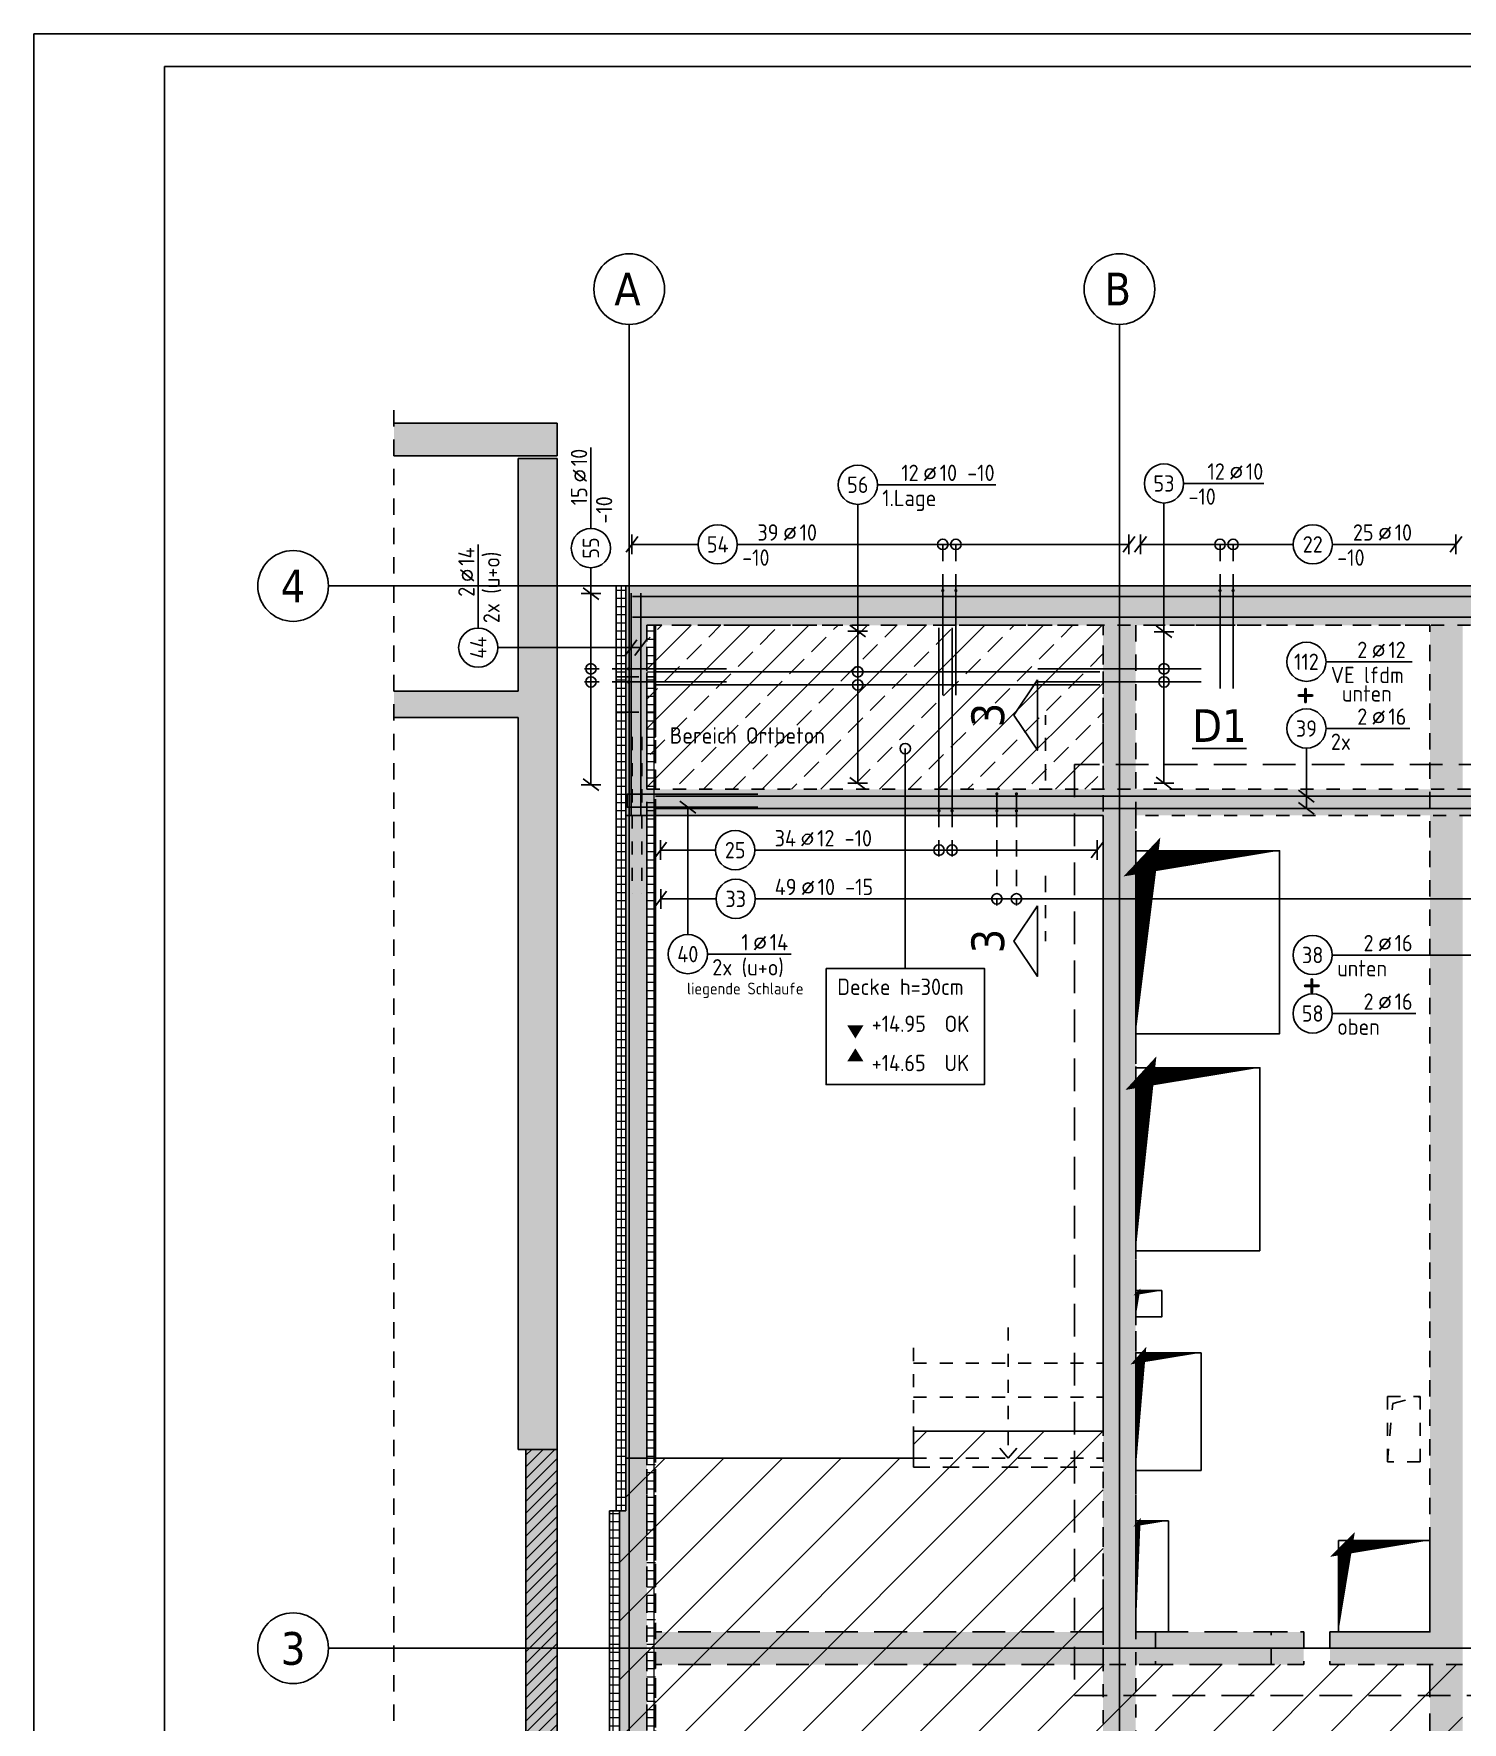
# Model space of a CAD drawing. Extents: x -177 to 93, y -12 to 49.
# Drawn here: x 0 to 10.93, y 29.14 to 42.05 of the extents above; entities that cross this region are included whole.
import ezdxf
from ezdxf.enums import TextEntityAlignment as Align

# ---------------------------------------------------------------- set-up
doc = ezdxf.new("R2010")
doc.units = 0
doc.header["$LTSCALE"] = 0.5
for name, pattern in [('AUSGEZOGEN', [1000.01, 1000, 0.01]), ('DOT', [0.175, 0.05, -0.125]), ('HIDDEN', [0.375, 0.25, -0.125]), ('HIDDEN2', [0.187, 0.125, -0.062]), ('HIDDEN4', [0.12, 0.02, -0.1]), ('PUNKT', [0.175, 0.05, -0.125]), ('STRICHLINIE', [0.75, 0.5, -0.25]), ('STRICHPUNKT2', [0.55, 0.25, -0.125, 0.05, -0.125]), ('VERDECKT', [0.375, 0.25, -0.125])]:
    doc.linetypes.add(name, pattern=pattern)
for name, color, linetype in [('ACHSEN', 7, 'Continuous'), ('AFU', 7, 'Continuous'), ('Bestand', 7, 'Continuous'), ('BETON', 7, 'Continuous'), ('Brüstung DG', 7, 'Continuous'), ('DD', 7, 'Continuous'), ('DETAIL', 7, 'Continuous'), ('DG', 7, 'Continuous'), ('DRUEBER', 7, 'Continuous'), ('grau_hell', 7, 'Continuous'), ('grau_mittel', 7, 'Continuous'), ('HILFE', 7, 'Continuous'), ('koten', 7, 'Continuous'), ('OBJEKT', 7, 'Continuous'), ('RAHMEN', 7, 'Continuous'), ('RND', 7, 'Continuous'), ('SCHATTEN', 7, 'Continuous'), ('SCHNITTE', 7, 'Continuous'), ('SCHRAFF', 7, 'Continuous'), ('SFP_Achsen', 7, 'Continuous'), ('TEXT', 7, 'Continuous'), ('VERDECKT', 7, 'Continuous'), ('VERDECKT2', 7, 'Continuous')]:
    doc.layers.add(name, color=color, linetype=linetype)
doc.layers.add('zila_01_rb_02_stb-fertig_05_schraff', color=144, linetype='Continuous', lineweight=9)
doc.styles.add('helv', font='tahoma.ttf')
doc.styles.add('txt', font='isocp.shx')
doc.linetypes.add('AFU_50K', pattern='A,0.15,["/",Standard,S=0.2,R=0,X=-0.01,Y=-0.1],0.07,["/",Standard,S=0.2,R=0,X=-0.01,Y=-0.1],0.15', length=0.37)
pattern_1 = [(0, (-74.13047, 77.732794), (0.025, 0.05), [0, -0.05])]

# ---------------------------------------------------------------- blocks, each defined once
blk = doc.blocks.new('DINA0')
at = {"layer": 'RAHMEN'}
for p, q in [((0, 84.1), (0, 0)), ((118.9, 84.1), (0, 84.1))]:
    blk.add_line(p, q, dxfattribs=at)
at = {"layer": 'RAHMEN', "color": 5}
for p, q in [((118.4, 83.6), (2, 83.6)), ((2, 83.6), (2, 0.5))]:
    blk.add_line(p, q, dxfattribs=at)
blk = doc.blocks.new('okrd_o')
at = {"layer": 'koten', "color": 7, "linetype": 'Continuous'}
blk.add_solid([(-0.125, 0.202), (0.125, 0.202), (0, 0)], dxfattribs=at)
at = {"layer": 'koten', "style": 'txt'}
blk.add_attdef('OKRD', (0.25, 0.1), '', height=0.25, dxfattribs=at)
blk = doc.blocks.new('okrd_u')
at = {"layer": 'koten', "color": 7, "linetype": 'Continuous'}
blk.add_solid([(-0.125, -0.202), (0.125, -0.202), (0, 0)], dxfattribs=at)
at = {"layer": 'koten', "style": 'txt'}
blk.add_attdef('OKRD', (0.25, -0.35), '', height=0.25, dxfattribs=at)
blk = doc.blocks.new('lei_gre')
at = {"layer": 'RND', "color": 7, "linetype": 'Continuous'}
for p, q in [((-0.09, -0.12), (0.09, 0.12)), ((0, 0.15), (0, -0.15))]:
    blk.add_line(p, q, dxfattribs=at)
blk = doc.blocks.new('RND_LEI')
at = {"layer": 'RND', "color": 7, "linetype": 'Continuous'}
blk.add_line((1.022, 0.066), (1.19, 0.27), dxfattribs=at)
for centre, radius in [((0, 0), 0.3), ((1.106, 0.168), 0.075)]:
    blk.add_circle(centre, radius, dxfattribs=at)
at = {"layer": 'RND', "color": 7, "linetype": 'Continuous', "style": 'txt'}
blk.add_attdef('ANZ', text='', height=0.25, dxfattribs=at).set_placement((0.931, 0.057), align=Align.RIGHT)
for tag, p in [('DUM', (1.253, 0.057)), ('ABSTD', (1.674, 0.057)), ('POSTXT', (0.374, -0.327))]:
    blk.add_attdef(tag, p, '', height=0.25, dxfattribs=at)
blk.add_attdef('POSL', text='', height=0.25, dxfattribs=at).set_placement((0, 0), align=Align.MIDDLE)
blk = doc.blocks.new('SCHN-1')
at = {"layer": 'SCHNITTE', "color": 5, "linetype": 'Continuous'}
blk.add_lwpolyline([(0.54, 0.125), (0, 0.485), (-0.54, 0.125)], close=True, dxfattribs=at)
at = {"layer": 'SCHNITTE', "color": 6, "linetype": 'Continuous', "style": 'helv'}
blk.add_attdef('SCHN-1', text='', height=0.5, dxfattribs=at).set_placement((0, 0.635), align=Align.CENTER)

msp = doc.modelspace()

# ---------------------------------------------------------------- hatches: boundary and pattern name
at = {"layer": 'Brüstung DG', "linetype": 'DOT'}
h = msp.add_hatch(dxfattribs=at)
h.set_pattern_fill('DOTS', color=102, scale=0.8, double=1)
h.set_pattern_definition(pattern_1)
h.paths.add_polyline_path([(43.1545, 22.3263), (43.4545, 22.3263), (43.4545, 37.8263), (4.5295, 37.8263), (4.5295, 36.8613), (4.6895, 36.8613), (4.6895, 37.5263), (43.1545, 37.5263)])
at = {"layer": 'DG', "linetype": 'AUSGEZOGEN'}
h = msp.add_hatch(dxfattribs=at)
h.set_pattern_fill('DOTS', scale=0.8, double=1)
h.set_pattern_definition([(0, (-61.920764, 77.732794), (0.025, 0.05), [0, -0.05])])
h.paths.add_polyline_path([(4.6895, 36.2713), (4.6895, 36.8613), (4.5295, 36.8613), (4.5295, 30.7513), (4.6895, 30.7513), (4.6895, 36.0713), (8.1795, 36.0713), (8.1795, 28.3263), (8.4295, 28.3263), (8.4295, 36.0713), (12.0045, 36.0713), (12.0045, 33.6513), (12.2045, 33.6513), (12.2045, 36.2713)])
h = msp.add_hatch(dxfattribs=at)
h.set_pattern_fill('DOTS', scale=0.8, double=1)
h.set_pattern_definition(pattern_1)
h.paths.add_polyline_path([(34.2295, 23.5763), (34.2295, 25.5513), (36.9295, 25.5513), (36.9295, 25.0863), (37.1795, 25.0863), (37.1795, 25.8013), (33.9795, 25.8013), (33.9795, 23.3263), (37.1795, 23.3263), (37.1795, 24.0363), (36.9295, 24.0363), (36.9295, 23.5763)], flags=17)
h.paths.add_polyline_path([(31.0795, 27.1963), (31.0795, 26.8963), (31.3795, 26.8963), (31.3795, 27.1963)], flags=17)
h.paths.add_polyline_path([(26.7795, 27.1963), (26.4795, 27.1963), (26.4795, 26.8963), (26.7795, 26.8963)], flags=17)
h.paths.add_polyline_path([(23.0295, 27.1963), (22.7295, 27.1963), (22.7295, 26.8963), (23.0295, 26.8963)], flags=17)
h.paths.add_polyline_path([(14.7895, 26.8963), (14.7895, 27.1963), (14.4895, 27.1963), (14.4895, 26.8963)], flags=17)
h.paths.add_polyline_path([(12.2045, 33.9013), (12.2045, 33.6513), (35.8545, 33.6513), (35.8545, 33.9013)])
h.paths.add_polyline_path([(39.4295, 22.3263), (39.6795, 22.3263), (39.6795, 33.9013), (39.4295, 33.9013)])
h.paths.add_polyline_path([(4.4795, 22.3263), (4.6895, 22.3263), (4.6895, 30.7513), (4.4795, 30.7513)])
at = {"layer": 'grau_hell'}
h = msp.add_hatch(color=9, dxfattribs=at)
h.paths.add_polyline_path([(3.7645, 25.7212), (4.0045, 25.7212), (4.0045, 31.2212), (3.7645, 31.2212)])
h.paths.add_polyline_path([(4.0045, 38.8012), (3.7045, 38.8012), (3.7045, 37.0212), (2.7545, 37.0212), (2.7545, 36.8212), (3.7045, 36.8212), (3.7045, 31.2212), (4.0045, 31.2212)])
h.paths.add_polyline_path([(4.0045, 38.8212), (4.0045, 39.0712), (2.7545, 39.0712), (2.7545, 38.8212)])
h.paths.add_polyline_path([(3.7045, 22.3263), (4.0045, 22.3263), (4.0045, 23.6712), (3.7045, 23.6712)])
at = {"layer": 'grau_hell', "linetype": 'AUSGEZOGEN'}
h = msp.add_hatch(dxfattribs=at)
h.set_pattern_fill('ANSI31', color=9, scale=0.1, style=0, double=1)
h.set_pattern_definition([(45, (-9e-14, 40.2461), (-0.2245064, 0.2245064), [])])
h.paths.add_polyline_path([(31.3545, 23.3263), (20.2295, 23.3263), (20.2295, 23.5763), (17.8645, 23.5763), (17.8645, 27.9513), (10.9295, 27.9513), (10.9295, 29.5763), (9.4645, 29.5763), (9.4645, 29.5763), (8.5795, 29.5763), (8.5795, 29.5763), (8.1795, 29.5763), (8.1795, 31.3613), (6.7295, 31.3613), (6.7295, 31.1563), (4.5295, 31.1563), (4.5295, 30.7513), (4.4795, 30.7513), (4.4795, 26.0213), (4.0245, 26.0213), (4.0245, 23.3713), (4.4795, 23.3713), (4.4795, 22.3263), (43.4545, 22.3263), (43.4545, 37.8263), (37.1794, 37.8263), (37.1795, 25.8013), (36.9295, 25.8012), (36.9294, 23.5763), (34.2295, 23.5763), (34.2295, 23.3263)])
at = {"layer": 'grau_mittel'}
h = msp.add_hatch(color=61, dxfattribs=at)
h.paths.add_polyline_path([(43.4545, 37.8263), (36.9295, 37.8263), (36.9295, 29.5763), (37.9945, 29.5763), (37.9945, 29.8263), (37.1795, 29.8263), (37.1795, 37.5263), (39.4295, 37.5263), (39.4295, 29.8263), (39.2795, 29.8263), (39.2795, 29.5763), (39.6795, 29.5763), (39.6795, 37.5263), (43.1545, 37.5263), (43.1545, 32.5113), (43.4545, 32.5113)])
h.paths.add_polyline_path([(43.4545, 32.5113), (43.1545, 32.5113), (43.1545, 30.6413), (43.4545, 30.6413)], flags=17)
h.paths.add_polyline_path([(43.4545, 30.6413), (43.1545, 30.6413), (43.1545, 29.5763), (43.4545, 29.5763)])
h.paths.add_polyline_path([(43.1545, 29.5763), (43.1545, 29.8263), (39.6795, 29.8263), (39.6795, 29.5763)])
h.paths.add_polyline_path([(39.2795, 29.5763), (39.2795, 29.8263), (38.3945, 29.8263), (38.3945, 29.5763)], flags=17)
h.paths.add_polyline_path([(38.3945, 29.8263), (38.1945, 29.8263), (38.1945, 29.5763), (38.3945, 29.5763)], flags=17)
h.paths.add_polyline_path([(43.4545, 29.5763), (43.1545, 29.5763), (43.1545, 23.6013), (43.4545, 23.6013)])
h.paths.add_polyline_path([(43.1545, 23.3013), (43.4545, 23.3013), (43.4545, 23.6013), (43.1545, 23.6013)])
h.paths.add_polyline_path([(4.7545, 25.7212), (4.6895, 25.7212), (4.4045, 25.7212), (4.4045, 23.6712), (4.6895, 23.6712), (4.7545, 23.6712)])
h.paths.add_polyline_path([(4.6895, 37.5263), (8.1795, 37.5263), (8.1795, 29.5763), (8.5795, 29.5763), (8.5795, 29.8263), (8.4295, 29.8263), (8.4295, 37.5263), (10.6795, 37.5263), (10.6795, 29.8263), (9.9145, 29.8263), (9.9145, 29.5763), (10.9295, 29.5763), (10.9295, 37.8263), (4.5295, 37.8263), (4.5295, 30.7513), (4.4795, 30.7513), (4.4795, 26.0212), (4.0245, 26.0212), (4.0245, 25.7212), (4.6895, 25.7212)])
h.paths.add_polyline_path([(4.7545, 29.8263), (4.7545, 29.5763), (8.1795, 29.5763), (8.1795, 29.8263)], flags=17)
h.paths.add_polyline_path([(8.5795, 29.8263), (8.5795, 29.5763), (9.4645, 29.5763), (9.4645, 29.8263)], flags=17)
h.paths.add_polyline_path([(9.4645, 29.8263), (9.4645, 29.5763), (9.7145, 29.5763), (9.7145, 29.8263)], flags=17)
h.paths.add_polyline_path([(10.9295, 29.5763), (10.6795, 29.5763), (10.6795, 27.9513), (10.9295, 27.9513)], flags=17)
h.paths.add_polyline_path([(8.1795, 27.9513), (8.1795, 23.3263), (8.5795, 23.3263), (8.5795, 23.5763), (8.4295, 23.5763), (8.4295, 27.7013), (14.5145, 27.7013), (14.5145, 27.3463), (14.7645, 27.3463), (14.7645, 27.7013), (15.8245, 27.7013), (15.8245, 27.9513)])
h.paths.add_polyline_path([(9.5895, 23.3263), (9.5895, 23.5763), (8.5795, 23.5763), (8.5795, 23.3263)], flags=17)
h.paths.add_polyline_path([(9.5895, 23.3263), (9.7895, 23.3263), (9.7895, 23.5763), (9.5895, 23.5763)])
h.paths.add_polyline_path([(9.9895, 23.5763), (9.9895, 23.3263), (12.9045, 23.3263), (12.9045, 23.5763)], flags=16)
h.paths.add_polyline_path([(13.1045, 23.5763), (13.1045, 23.3263), (13.3545, 23.3263), (13.3545, 23.5763)], flags=16)
h.paths.add_polyline_path([(13.3545, 23.5763), (13.3545, 23.3263), (14.3645, 23.3263), (14.3645, 23.5763)], flags=16)
h.paths.add_polyline_path([(14.5145, 23.5763), (14.3645, 23.5763), (14.3645, 23.3263), (14.9145, 23.3263), (14.9145, 23.5763), (14.7645, 23.5763), (14.7645, 26.2613), (16.1245, 26.2613), (16.1245, 26.5113), (14.7645, 26.5113), (14.7645, 27.1963), (14.5145, 27.1963)])
h.paths.add_polyline_path([(14.9145, 23.5763), (14.9145, 23.3263), (15.9245, 23.3263), (15.9245, 23.5763)], flags=16)
h.paths.add_polyline_path([(15.9245, 23.3263), (16.1745, 23.3263), (16.1745, 23.5763), (15.9245, 23.5763)])
h.paths.add_polyline_path([(16.5795, 27.7013), (16.5795, 27.9513), (16.2245, 27.9513), (16.2245, 27.7013)])
h.paths.add_polyline_path([(17.4645, 27.7013), (17.4645, 27.9513), (16.5795, 27.9513), (16.5795, 27.7013)])
h.paths.add_polyline_path([(18.7795, 27.7013), (18.7795, 23.5763), (16.3745, 23.5763), (16.3745, 23.3263), (20.5295, 23.3263), (20.5295, 23.5763), (19.0295, 23.5763), (19.0295, 27.7013), (19.9795, 27.7013), (19.9795, 26.9213), (21.3545, 26.9213), (21.3545, 27.1713), (20.2295, 27.1713), (20.2295, 27.9513), (17.4645, 27.9513), (17.4645, 27.7013)])
h.paths.add_polyline_path([(16.3245, 26.5113), (16.3245, 26.2613), (17.8645, 26.2613), (17.8645, 26.5113)])
h.paths.add_polyline_path([(20.7295, 23.5763), (20.7295, 23.3263), (29.9045, 23.3263), (29.9045, 23.5763)])
h.paths.add_polyline_path([(25.1045, 26.9213), (25.1045, 27.1713), (22.7545, 27.1713), (22.7545, 26.9213)])
h.paths.add_polyline_path([(28.6545, 26.9213), (28.6545, 27.1713), (26.5045, 27.1713), (26.5045, 26.9213)])
h.paths.add_polyline_path([(30.0545, 27.1713), (30.0545, 26.9213), (31.3545, 26.9213), (31.3545, 27.7013), (32.7345, 27.7013), (32.7345, 27.9513), (31.1045, 27.9513), (31.1045, 27.1713)])
h.paths.add_polyline_path([(31.3545, 25.3513), (31.1045, 25.3513), (31.1045, 23.5763), (30.1045, 23.5763), (30.1045, 23.3263), (31.5045, 23.3263), (31.5045, 23.5763), (31.3545, 23.5763)])
h.paths.add_polyline_path([(32.3895, 23.3263), (32.3895, 23.5763), (31.5045, 23.5763), (31.5045, 23.3263)])
h.paths.add_polyline_path([(32.3895, 23.5763), (32.3895, 23.3263), (33.0945, 23.3263), (33.0945, 23.5763)], flags=17)
h.paths.add_polyline_path([(33.6945, 23.5763), (33.6945, 23.3263), (37.1795, 23.3263), (37.1795, 24.0363), (36.9295, 24.0363), (36.9295, 23.5763), (34.2295, 23.5763), (34.2295, 25.5513), (36.9295, 25.5513), (36.9295, 25.0863), (37.1795, 25.0863), (37.1795, 25.3363), (37.0995, 25.3363), (37.0995, 25.4863), (37.1795, 25.4863), (37.1795, 25.951), (36.9295, 25.951), (36.9295, 25.8013), (32.3895, 25.8013), (32.3895, 25.5513), (33.9795, 25.5513), (33.9795, 23.5763)])
h.paths.add_polyline_path([(36.9295, 25.0863), (36.9295, 24.0363), (37.1795, 24.0363), (37.1795, 25.0863)], flags=17)
h.paths.add_polyline_path([(36.9295, 25.951), (37.1795, 25.951), (37.1795, 26.836), (36.9295, 26.836)])
h.paths.add_polyline_path([(37.1795, 27.1013), (36.9295, 27.1013), (36.9295, 26.836), (37.1795, 26.836)])
h.paths.add_polyline_path([(36.6295, 27.9513), (36.6295, 27.7013), (37.1795, 27.7013), (37.1795, 27.9513)])
h.paths.add_polyline_path([(36.0294, 27.7013), (36.0294, 27.9513), (33.3345, 27.9513), (33.3345, 27.7013)])
h.paths.add_polyline_path([(32.3895, 25.5513), (32.3895, 25.8013), (31.5045, 25.8013), (31.5045, 25.5513)])
h.paths.add_polyline_path([(31.5045, 25.5513), (31.5045, 25.8013), (31.3545, 25.8013), (31.3545, 26.7213), (31.1045, 26.7213), (31.1045, 25.5513)])
h.paths.add_polyline_path([(37.1795, 29.5763), (36.9295, 29.5763), (36.9295, 28.5013), (37.1795, 28.5013)])
h.paths.add_polyline_path([(34.2295, 29.6313), (34.4795, 29.6313), (34.4795, 30.3263), (34.2295, 30.3263)])
h.paths.add_polyline_path([(32.3795, 30.3263), (32.1295, 30.3263), (32.1295, 29.6313), (32.3795, 29.6313)])
h.paths.add_polyline_path([(30.4795, 30.2263), (30.4795, 29.6313), (30.7295, 29.6313), (30.7295, 30.4763), (29.7045, 30.4763), (29.7045, 32.1213), (29.4045, 32.1213), (29.4045, 30.4763), (28.3795, 30.4763), (28.3795, 29.6313), (28.6295, 29.6313), (28.6295, 30.2263)])
h.paths.add_polyline_path([(29.4045, 32.3213), (29.7045, 32.3213), (29.7045, 35.4713), (29.4045, 35.4713)])
h.paths.add_polyline_path([(29.7045, 36.3663), (29.4045, 36.3663), (29.4045, 35.6713), (29.7045, 35.6713)])
h.paths.add_polyline_path([(29.7045, 36.3663), (29.7045, 36.3763), (29.4045, 36.3763), (29.4045, 36.3663)])
h.paths.add_polyline_path([(29.7045, 37.1763), (29.7045, 37.3763), (29.4045, 37.3763), (29.4045, 37.1763)])
h.paths.add_polyline_path([(29.4045, 37.3763), (29.7045, 37.3763), (29.7045, 37.8263), (29.4045, 37.8263)])
h.paths.add_polyline_path([(29.7045, 37.8263), (29.7045, 37.5263), (36.9295, 37.5263), (36.9295, 37.8263)])
h.paths.add_polyline_path([(22.2045, 37.8263), (22.2045, 37.5263), (29.4045, 37.5263), (29.4045, 37.8263)])
h.paths.add_polyline_path([(21.9045, 37.8263), (21.9045, 37.5263), (22.2045, 37.5263), (22.2045, 37.8263)])
h.paths.add_polyline_path([(14.7045, 37.8263), (14.7045, 37.5263), (21.9045, 37.5263), (21.9045, 37.8263)])
h.paths.add_polyline_path([(14.7045, 37.8263), (14.4045, 37.8263), (14.4045, 37.5263), (14.7045, 37.5263)])
h.paths.add_polyline_path([(10.9295, 37.8263), (10.9295, 37.5263), (14.4045, 37.5263), (14.4045, 37.8263)])
h.paths.add_polyline_path([(13.6295, 30.3263), (13.3795, 30.3263), (13.3795, 29.6313), (13.6295, 29.6313)])
h.paths.add_polyline_path([(15.7295, 30.3263), (15.4795, 30.3263), (15.4795, 29.6313), (15.7295, 29.6313)])
h.paths.add_polyline_path([(17.3795, 30.3263), (17.1295, 30.3263), (17.1295, 29.6313), (17.3795, 29.6313)])
h.paths.add_polyline_path([(19.4795, 30.3263), (19.2295, 30.3263), (19.2295, 29.6313), (19.4795, 29.6313)])
h.paths.add_polyline_path([(20.8795, 29.6313), (21.1295, 29.6313), (21.1295, 30.3263), (20.8795, 30.3263)])
h.paths.add_polyline_path([(22.9795, 29.6313), (23.2295, 29.6313), (23.2295, 30.3263), (22.9795, 30.3263)])
h.paths.add_polyline_path([(24.8795, 30.3263), (24.6295, 30.3263), (24.6295, 29.6313), (24.8795, 29.6313)])
h.paths.add_polyline_path([(26.7295, 29.6313), (26.9795, 29.6313), (26.9795, 30.3263), (26.7295, 30.3263)])
h.paths.add_polyline_path([(43.1545, 22.3263), (43.4545, 22.3263), (43.4545, 23.3013), (43.1545, 23.3013)])
h.paths.add_polyline_path([(4.4795, 22.3263), (4.6895, 22.3263), (4.6895, 23.6712), (4.0245, 23.6712), (4.0245, 23.3712), (4.4795, 23.3712)])
at = {"layer": 'SCHRAFF'}
h = msp.add_hatch(dxfattribs=at)
h.set_pattern_fill('ANSI33', color=8, scale=0.5, double=1)
h.set_pattern_definition([(45, (-74.13047, 77.7328), (-0.08838835, 0.08838835), []), (45, (-74.04208, 77.7328), (-0.08838835, 0.08838835), [0.0625, -0.03125])])
h.paths.add_polyline_path([(4.0045, 38.8012), (3.7045, 38.8012), (3.7045, 37.0212), (2.7545, 37.0212), (2.7545, 36.8212), (3.7045, 36.8212), (3.7045, 31.2212), (4.0045, 31.2212)])
h.paths.add_polyline_path([(4.0045, 38.8212), (4.0045, 39.0712), (2.7545, 39.0712), (2.7545, 38.8212)])
h.paths.add_polyline_path([(3.7045, 22.3263), (4.0045, 22.3263), (4.0045, 23.6712), (3.7045, 23.6712)])
at = {"layer": 'SCHRAFF', "linetype": 'DOT', "transparency": 33554687}
h = msp.add_hatch(dxfattribs=at)
h.set_pattern_fill('ANSI33', color=21, scale=0.05, double=1)
h.set_pattern_definition([(45, (0, -8.81252), (-0.2245064, 0.2245064), []), (45, (0.2245, -8.81252), (-0.2245064, 0.2245064), [0.15875, -0.079375])])
h.paths.add_polyline_path([(8.1795, 37.5263), (4.6895, 37.5263), (4.6895, 36.2713), (8.1795, 36.2713)])
at = {"layer": 'SCHRAFF'}
h = msp.add_hatch(dxfattribs=at)
h.set_pattern_fill('ANSI31', color=8, scale=0.5, double=1)
h.set_pattern_definition([(45, (-74.13047, 77.732794), (-0.044194174, 0.044194174), [])])
h.paths.add_polyline_path([(4.0045, 31.2212), (3.7645, 31.2212), (3.7645, 25.7212), (4.0045, 25.7212)])
at = {"layer": 'zila_01_rb_02_stb-fertig_05_schraff', "linetype": 'AUSGEZOGEN'}
h = msp.add_hatch(dxfattribs=at)
h.set_pattern_fill('ANSI37', color=102, scale=0.5, angle=-45)
h.set_pattern_definition([(0, (-74.13047, 77.732794), (1e-17, 0.0625), []), (90, (-74.13047, 77.732794), (-0.0625, 2e-17), [])])
h.paths.add_polyline_path([(4.4545, 30.7513), (4.4795, 30.7513), (4.5295, 30.7513), (4.5295, 37.8263), (4.4545, 37.8263)])
h.paths.add_polyline_path([(4.7545, 37.5263), (4.6895, 37.5263), (4.6895, 25.7212), (4.7545, 25.7212)])
h.paths.add_polyline_path([(4.4045, 26.0212), (4.4795, 26.0212), (4.4795, 30.7513), (4.4545, 30.7513), (4.4045, 30.7513)])

# ---------------------------------------------------------------- linework, layer by layer
at = {"color": 0, "linetype": 'ByBlock', "lineweight": -2}
for points in [[(4.5295, 37.8263), (4.4545, 37.8263), (4.4545, 36.8613), (4.5295, 36.8613)], [(4.6895, 36.8613), (4.7545, 36.8613), (4.7545, 37.5263)]]:
    msp.add_lwpolyline(points, dxfattribs=at)
at = {"layer": 'ACHSEN', "color": 140, "linetype": 'AUSGEZOGEN'}
for p, q in [((4.5545, 39.8263), (4.5545, 22.3263)), ((8.3045, 39.8263), (8.3045, 22.3263)), ((43.4545, 37.8263), (2.2545, 37.8263)), ((43.4545, 29.7013), (2.2545, 29.7013))]:
    msp.add_line(p, q, dxfattribs=at)
at = {"layer": 'AFU', "color": 8, "linetype": 'AFU_50K'}
for p, q in [((4.6895, 36.0713), (4.5295, 36.0713)), ((4.6895, 31.1563), (4.5295, 31.1563))]:
    msp.add_line(p, q, dxfattribs=at)
at = {"layer": 'Bestand', "color": 8, "linetype": 'AUSGEZOGEN'}
for p, q in [((2.7545, 39.0712), (4.0045, 39.0712)), ((4.0045, 39.0712), (4.0045, 38.8212)), ((4.0045, 38.8212), (2.7545, 38.8212)), ((3.7045, 38.8012), (4.0045, 38.8012)), ((3.7045, 37.0212), (3.7045, 38.8012)), ((4.0045, 38.8012), (4.0045, 31.2212)), ((2.7545, 37.0212), (3.7045, 37.0212)), ((3.7045, 36.8212), (2.7545, 36.8212)), ((3.7045, 31.2212), (3.7045, 36.8212)), ((4.0045, 31.2212), (3.7045, 31.2212)), ((3.7645, 25.7212), (3.7645, 31.2212)), ((4.0045, 31.2212), (4.0045, 25.7212))]:
    msp.add_line(p, q, dxfattribs=at)
at = {"layer": 'BETON', "color": 6, "linetype": 'AUSGEZOGEN'}
for p, q in [((4.4545, 30.7513), (4.4545, 37.8263)), ((4.4545, 37.8263), (43.4545, 37.8263)), ((4.5295, 30.7513), (4.5295, 37.8263)), ((4.6895, 31.1563), (4.6895, 36.0713)), ((4.6895, 36.0713), (8.1795, 36.0713)), ((4.7545, 36.0713), (4.7545, 31.1563)), ((8.1795, 36.0713), (8.1795, 31.3613)), ((6.7295, 31.1563), (6.7295, 31.3613)), ((6.7295, 31.3613), (8.1795, 31.3613)), ((6.7295, 31.1563), (4.6895, 31.1563)), ((4.4045, 26.0212), (4.4045, 30.7513)), ((4.4045, 30.7513), (4.5295, 30.7513)), ((4.4795, 26.0212), (4.4795, 30.7513))]:
    msp.add_line(p, q, dxfattribs=at)
for points in [[(8.4295, 34.4013), (9.5295, 34.4013), (9.5295, 35.8013), (8.4295, 35.8013)], [(9.3795, 32.7413), (8.4295, 32.7413), (8.4295, 34.1413), (9.3795, 34.1413)], [(8.6295, 32.4363), (8.4295, 32.4363), (8.4295, 32.2363), (8.6295, 32.2363)], [(8.9295, 31.9613), (8.4295, 31.9613), (8.4295, 31.0613), (8.9295, 31.0613)], [(8.6795, 30.6763), (8.4295, 30.6763), (8.4295, 29.8263), (8.6795, 29.8263)], [(9.9795, 30.5263), (10.6795, 30.5263), (10.6795, 29.8263), (9.9795, 29.8263)]]:
    msp.add_lwpolyline(points, close=True, dxfattribs=at)
at = {"layer": 'Brüstung DG', "color": 102, "linetype": 'PUNKT', "lineweight": -2}
for points in [[(43.4545, 22.3263), (43.4545, 37.8263), (4.5295, 37.8263), (4.5295, 36.8613), (4.5295, 36.8613), (4.5295, 36.8613), (4.6895, 36.8613)], [(4.6895, 36.8613), (4.6895, 36.8613), (4.6895, 36.8613), (4.6895, 37.5263), (43.1545, 37.5263), (43.1545, 22.3263)]]:
    msp.add_lwpolyline(points, dxfattribs=at)
at = {"layer": 'DD', "color": 7, "linetype": 'HIDDEN2'}
for p, q in [((10.3545, 31.1263), (10.395, 31.5729)), ((10.395, 31.5729), (10.6045, 31.6263))]:
    msp.add_line(p, q, dxfattribs=at)
msp.add_lwpolyline([(10.3545, 31.6263), (10.6045, 31.6263), (10.6045, 31.1263), (10.3545, 31.1263)], close=True, dxfattribs=at)
at = {"layer": 'DETAIL', "color": 102, "linetype": 'STRICHLINIE'}
msp.add_lwpolyline([(11.1507, 36.461), (7.9607, 36.461), (7.9607, 29.3385), (11.1507, 29.3385), (11.1507, 36.461)], dxfattribs=at)
at = {"layer": 'DG', "color": 7, "linetype": 'PUNKT', "lineweight": -2}
for p, q in [((4.5295, 37.1307), (4.4545, 37.1307)), ((4.5295, 37.1307), (4.6895, 37.1307)), ((4.7545, 37.1307), (4.6895, 37.1307)), ((4.4545, 36.8613), (4.4545, 30.7513)), ((4.5295, 30.7513), (4.5295, 36.8613)), ((4.6895, 36.8613), (4.6895, 36.2713)), ((4.7545, 36.2713), (4.7545, 36.8613)), ((4.6895, 36.2713), (12.2045, 36.2713)), ((4.6895, 36.0713), (4.6895, 22.3263)), ((8.1795, 36.0713), (4.6895, 36.0713)), ((4.7545, 36.0713), (4.7545, 22.3263)), ((8.1795, 28.3263), (8.1795, 36.0713)), ((12.0045, 36.0713), (8.4295, 36.0713)), ((8.4295, 36.0713), (8.4295, 28.3263)), ((4.4045, 22.3263), (4.4045, 30.7513)), ((4.4045, 30.7513), (4.4795, 30.7513)), ((4.4545, 30.7513), (4.4795, 30.7513)), ((4.4795, 22.3263), (4.4795, 30.7513)), ((4.4795, 30.7513), (4.5295, 30.7513))]:
    msp.add_line(p, q, dxfattribs=at)
at = {"layer": 'DRUEBER', "color": 102, "linetype": 'HIDDEN2'}
for p, q in [((7.4545, 32.1542), (7.4545, 31.1563)), ((7.4545, 31.1563), (7.3447, 31.2809)), ((7.4545, 31.1563), (7.5642, 31.2809))]:
    msp.add_line(p, q, dxfattribs=at)
at = {"layer": 'DRUEBER', "color": 171, "linetype": 'HIDDEN4'}
for p, q in [((6.7295, 31.998), (6.7295, 31.3613)), ((6.7295, 31.8813), (8.1795, 31.8813)), ((6.7295, 31.6213), (8.1795, 31.6213))]:
    msp.add_line(p, q, dxfattribs=at)
at = {"layer": 'DRUEBER', "color": 7, "linetype": 'DOT'}
msp.add_line((6.7295, 31.1563), (8.1795, 31.1563), dxfattribs=at)
at = {"layer": 'HILFE', "color": 102, "linetype": 'HIDDEN'}
msp.add_line((2.7545, 39.1712), (2.7545, 22.3263), dxfattribs=at)
at = {"layer": 'HILFE', "color": 21, "linetype": 'DOT'}
msp.add_lwpolyline([(8.1795, 37.5263), (4.6895, 37.5263), (4.6895, 36.2713), (8.1795, 36.2713)], close=True, dxfattribs=at)
at = {"layer": 'OBJEKT', "color": 1, "linetype": 'AUSGEZOGEN'}
msp.add_line((6.6661, 34.9012), (6.6661, 36.5823), dxfattribs=at)
msp.add_lwpolyline([(6.0602, 34.9012), (7.2721, 34.9012), (7.2721, 34.0121), (6.0602, 34.0121)], close=True, dxfattribs=at)
msp.add_circle((6.6661, 36.5823), 0.04, dxfattribs=at)
at = {"layer": 'RND', "color": 7, "linetype": 'AUSGEZOGEN'}
for p, q in [((4.2617, 38.2661), (4.2617, 38.885)), ((6.4531, 38.6006), (7.3594, 38.6006)), ((8.7951, 38.6107), (9.4079, 38.6107)), ((6.3031, 37.4812), (6.3031, 38.4506)), ((8.6451, 37.4767), (8.6451, 38.4607)), ((3.4, 37.5047), (3.4, 38.1447)), ((4.5754, 38.1444), (5.0814, 38.1444)), ((5.3814, 38.1444), (8.3775, 38.1444)), ((8.4653, 38.1444), (9.6331, 38.1444)), ((9.9331, 38.1444), (10.8786, 38.1444)), ((4.2617, 37.7677), (4.2617, 37.9661)), ((4.2617, 36.3064), (4.2617, 37.7677)), ((6.3031, 36.3173), (6.3031, 37.4812)), ((8.6451, 36.318), (8.6451, 37.4767)), ((9.8848, 37.2465), (10.5448, 37.2465)), ((9.8848, 36.7358), (10.5248, 36.7358)), ((4.795, 35.8058), (5.2152, 35.8058)), ((5.5152, 35.8058), (8.1344, 35.8058)), ((4.7954, 35.433), (5.2193, 35.433)), ((5.5193, 35.433), (11.948, 35.433)), ((5.153, 35.0105), (5.793, 35.0105)), ((9.9327, 35.0036), (10.5727, 35.0036)), ((9.9327, 34.5563), (10.5727, 34.5563))]:
    msp.add_line(p, q, dxfattribs=at)
at = {"layer": 'RND', "color": 102, "linetype": 'VERDECKT'}
for p, q in [((6.9532, 37.7913), (6.9532, 38.1944)), ((7.0532, 37.7913), (7.0532, 38.1944)), ((9.0739, 37.7913), (9.0739, 38.1944)), ((9.1739, 37.7913), (9.1739, 38.1944)), ((4.5495, 37.1925), (4.2117, 37.1925)), ((4.5495, 37.0925), (4.2117, 37.0925)), ((6.9242, 36.1063), (6.9242, 35.7558)), ((7.0242, 36.1063), (7.0242, 35.7558)), ((7.3667, 36.1063), (7.3667, 35.383)), ((7.5167, 36.1063), (7.5167, 35.383))]:
    msp.add_line(p, q, dxfattribs=at)
at = {"layer": 'RND', "color": 102, "linetype": 'AUSGEZOGEN'}
for p, q in [((3.55, 37.3547), (4.6423, 37.3547)), ((9.7348, 36.5858), (9.7348, 36.1247)), ((5.003, 35.1605), (5.003, 36.1341)), ((12.152, 35.0036), (10.5727, 35.0036))]:
    msp.add_line(p, q, dxfattribs=at)
at = {"layer": 'RND', "color": 1, "linetype": 'AUSGEZOGEN'}
for points in [[(4.5688, 36.0713), (4.5688, 37.7713)], [(4.5795, 37.7451), (16.2295, 37.7451)], [(4.6423, 36.0713), (4.6423, 37.7713)], [(6.9532, 37.7913), (6.9532, 36.9913)], [(7.0532, 37.7913), (7.0532, 36.9913)], [(9.0739, 37.7913), (9.0739, 37.0413)], [(9.1739, 37.7913), (9.1739, 37.0413)], [(4.5795, 37.5868), (16.2295, 37.5868)], [(6.9242, 36.1063), (6.9242, 37.5063)], [(7.0242, 36.1063), (7.0242, 37.5063)], [(4.5495, 37.1925), (5.2995, 37.1925)], [(4.5495, 37.0925), (5.2995, 37.0925)], [(4.7545, 37.1695), (8.1545, 37.1695)], [(4.7545, 37.0695), (8.1545, 37.0695)], [(8.9295, 37.1925), (7.6795, 37.1925)], [(8.9295, 37.0925), (7.6795, 37.0925)], [(5.5395, 36.2341), (4.5395, 36.2341), (4.5395, 36.1341), (5.5395, 36.1341)], [(4.7545, 36.2184), (13.1045, 36.2184)], [(7.3667, 36.1063), (7.3667, 36.2363)], [(7.5167, 36.1063), (7.5167, 36.2363)], [(4.7545, 36.1247), (13.1045, 36.1247)]]:
    msp.add_lwpolyline(points, dxfattribs=at)
at = {"layer": 'RND', "color": 7, "linetype": 'AUSGEZOGEN', "const_width": 0.0125}
for points in [[(6.9532, 37.785, -1), (6.9532, 37.7975, -1)], [(7.0532, 37.785, -1), (7.0532, 37.7975, -1)], [(9.0739, 37.785, -1), (9.0739, 37.7975, -1)], [(9.1739, 37.785, -1), (9.1739, 37.7975, -1)], [(4.5557, 37.1925, -1), (4.5432, 37.1925, -1)], [(4.5557, 37.0925, -1), (4.5432, 37.0925, -1)], [(7.373, 36.2363, -1), (7.3605, 36.2363, -1)], [(7.523, 36.2363, -1), (7.5105, 36.2363, -1)], [(6.9305, 36.1063, -1), (6.918, 36.1063, -1)], [(7.0305, 36.1063, -1), (7.018, 36.1063, -1)], [(7.373, 36.1063, -1), (7.3605, 36.1063, -1)], [(7.523, 36.1063, -1), (7.5105, 36.1063, -1)]]:
    msp.add_lwpolyline(points, format="xyb", close=True, dxfattribs=at)
at = {"layer": 'RND', "color": 1, "linetype": 'HIDDEN2'}
for points in [[(4.5781, 36.6713), (4.5781, 35.4713)], [(4.652, 36.6713), (4.652, 35.4713)]]:
    msp.add_lwpolyline(points, dxfattribs=at)
at = {"layer": 'RND', "color": 7, "linetype": 'AUSGEZOGEN'}
for centre in [(6.9532, 38.1444), (7.0532, 38.1444), (9.0739, 38.1444), (9.1739, 38.1444), (4.2617, 37.1925), (6.3031, 37.1695), (8.6451, 37.1925), (4.2617, 37.0925), (6.3031, 37.0695), (8.6451, 37.0925), (6.9242, 35.8058), (7.0242, 35.8058), (7.3667, 35.433), (7.5167, 35.433)]:
    msp.add_circle(centre, 0.04, dxfattribs=at)
at = {"layer": 'SCHATTEN', "color": 1, "linetype": 'AUSGEZOGEN'}
for points in [[(8.4295, 34.4013, 0, 0.174, 0), (8.5163, 35.7958, 0, 0, 0), (8.4368, 35.7119, 0.1794, 0, 0), (9.5295, 35.8013, 0, 0, 0)], [(9.3795, 34.1413, 0, 0.1549, 0), (8.4358, 34.0641, 0, 0, 0), (8.5033, 34.1373, 0.148, 0, 0), (8.4295, 32.7413, 0, 0, 0)], [(8.4295, 32.2363, 0, 0.0326, 0), (8.4457, 32.4349, 0, 0, 0), (8.4308, 32.42, 0.0326, 0, 0), (8.6295, 32.4363, 0, 0, 0)], [(8.4295, 31.0613, 0, 0.0765, 0), (8.4677, 31.9596, 0, 0, 0), (8.4328, 31.9206, 0.0815, 0, 0), (8.9295, 31.9613, 0, 0, 0)], [(8.4295, 29.8263, 0, 0.0369, 0), (8.4479, 30.6759, 0, 0, 0), (8.4311, 30.6559, 0.0408, 0, 0), (8.6795, 30.6763, 0, 0, 0)], [(9.9795, 29.8263, 0, 0.1141, 0), (10.0363, 30.5216, 0, 0, 0), (9.9841, 30.4694, 0.1141, 0, 0), (10.6795, 30.5263, 0, 0, 0)]]:
    msp.add_lwpolyline(points, format="xyseb", dxfattribs=at)
at = {"layer": 'SCHNITTE', "color": 5, "linetype": 'STRICHPUNKT2'}
for p, q in [((7.7396, 36.3393), (7.7396, 36.8393)), ((7.7396, 35.6101), (7.7396, 35.1101))]:
    msp.add_line(p, q, dxfattribs=at)
at = {"layer": 'SFP_Achsen', "color": 7, "linetype": 'AUSGEZOGEN'}
for centre in [(4.5545, 40.0967), (8.3045, 40.0967), (1.984, 37.8263), (1.984, 29.7013)]:
    msp.add_circle(centre, 0.2705, dxfattribs=at)
at = {"layer": 'VERDECKT', "color": 7, "linetype": 'VERDECKT', "lineweight": -2}
for p, q in [((4.5295, 37.8263), (10.9295, 37.8263)), ((4.5295, 30.7513), (4.5295, 37.8263)), ((8.1795, 37.5263), (4.6895, 37.5263)), ((4.6895, 37.5263), (4.6895, 25.7212)), ((8.1795, 29.5763), (8.1795, 37.5263)), ((10.6795, 37.5263), (8.4295, 37.5263)), ((8.4295, 37.5263), (8.4295, 29.8263)), ((10.6795, 29.8263), (10.6795, 37.5263)), ((4.4795, 26.0212), (4.4795, 30.7513)), ((4.4795, 30.7513), (4.5295, 30.7513)), ((8.4295, 29.8263), (8.5795, 29.8263)), ((8.5795, 29.8263), (8.5795, 29.5763)), ((9.4645, 29.5763), (9.4645, 29.8263)), ((9.4645, 29.8263), (9.7145, 29.8263)), ((9.9145, 29.8263), (10.6795, 29.8263)), ((8.5795, 29.5763), (8.1795, 29.5763)), ((9.7145, 29.5763), (9.4645, 29.5763)), ((10.9295, 29.5763), (9.9145, 29.5763))]:
    msp.add_line(p, q, dxfattribs=at)
at = {"layer": 'VERDECKT', "color": 7, "linetype": 'HIDDEN'}
for q in [(6.7295, 31.1563), (8.1795, 31.0866)]:
    msp.add_line((6.7295, 31.0866), q, dxfattribs=at)
at = {"layer": 'VERDECKT', "color": 7, "linetype": 'VERDECKT'}
for p, q in [((9.7145, 29.8263), (9.7145, 29.5763)), ((9.9145, 29.8263), (9.9145, 29.5763))]:
    msp.add_line(p, q, dxfattribs=at)
at = {"layer": 'VERDECKT', "color": 7, "linetype": 'VERDECKT', "lineweight": -2}
for points in [[(4.5295, 37.8263), (4.4545, 37.8263), (4.4545, 30.7513), (4.4795, 30.7513)], [(4.6895, 25.7212), (4.7545, 25.7212), (4.7545, 37.5263)], [(4.4795, 30.7513), (4.4045, 30.7513), (4.4045, 26.0212)]]:
    msp.add_lwpolyline(points, dxfattribs=at)
at = {"layer": 'VERDECKT2', "color": 7, "linetype": 'STRICHLINIE'}
for p, q in [((8.1795, 29.8263), (4.7545, 29.8263)), ((8.5795, 29.8263), (9.4645, 29.8263)), ((8.1795, 29.5763), (4.7545, 29.5763)), ((9.4645, 29.5763), (8.5795, 29.5763)), ((10.6795, 29.5763), (10.6795, 27.9513))]:
    msp.add_line(p, q, dxfattribs=at)

# ---------------------------------------------------------------- block references
at = {"xscale": 0.5, "yscale": 0.5, "zscale": 0.5}
msp.add_blockref('DINA0', (0, 0), dxfattribs=at)
at = {"layer": 'koten', "color": 6, "linetype": 'AUSGEZOGEN', "xscale": 0.5, "yscale": 0.5, "zscale": 0.5}
for name, p, values in [('okrd_o', (6.2845, 34.3651), {'OKRD': '+14.95  OK'}), ('okrd_u', (6.2845, 34.2901), {'OKRD': '+14.65  UK'})]:
    msp.add_blockref(name, p, dxfattribs=at).add_auto_attribs(values)
at = {"layer": 'RND', "color": 7, "linetype": 'AUSGEZOGEN', "xscale": 0.5, "yscale": 0.5, "zscale": 0.5, "rotation": 90}
for p, values in [((4.2617, 38.1161), {'POSL': '55', 'DUM': '10', 'ANZ': '15', 'POSTXT': '-10'}), ((3.4, 37.3547), {'POSL': '44', 'DUM': '14', 'ANZ': '2', 'POSTXT': '2x (u+o)'})]:
    msp.add_blockref('RND_LEI', p, dxfattribs=at).add_auto_attribs(values)
at = {"layer": 'RND', "color": 7, "linetype": 'AUSGEZOGEN', "xscale": 0.5, "yscale": 0.5, "zscale": 0.5}
for p, values in [((6.3031, 38.6006), {'POSL': '56', 'DUM': '10', 'ANZ': '12', 'ABSTD': '-10', 'POSTXT': '1.Lage'}), ((8.6451, 38.6107), {'POSL': '53', 'DUM': '10', 'ANZ': '12', 'POSTXT': '-10'}), ((5.2314, 38.1444), {'POSL': '54', 'DUM': '10', 'ANZ': '39', 'POSTXT': '-10'}), ((9.7831, 38.1444), {'POSL': '22', 'DUM': '10', 'ANZ': '25', 'POSTXT': '-10'}), ((9.7348, 37.2465), {'POSL': '112', 'DUM': '12', 'ANZ': '2', 'POSTXT': 'VE lfdm'}), ((9.7348, 36.7358), {'POSL': '39', 'DUM': '16', 'ANZ': '2', 'POSTXT': '2x '}), ((5.3652, 35.8058), {'POSL': '25', 'DUM': '12', 'ANZ': '34', 'ABSTD': '-10'}), ((5.3693, 35.433), {'POSL': '33', 'DUM': '10', 'ANZ': '49', 'ABSTD': '-15'}), ((5.003, 35.0105), {'POSL': '40', 'DUM': '14', 'ANZ': '1', 'POSTXT': '2x (u+o)'}), ((9.7827, 35.0036), {'POSL': '38', 'DUM': '16', 'ANZ': '2', 'POSTXT': 'unten'}), ((9.7827, 34.5563), {'POSL': '58', 'DUM': '16', 'ANZ': '2', 'POSTXT': 'oben'})]:
    msp.add_blockref('RND_LEI', p, dxfattribs=at).add_auto_attribs(values)
for p in [(4.5754, 38.1444), (8.3775, 38.1444), (8.4653, 38.1444), (10.8786, 38.1444), (4.5688, 37.3547), (4.6423, 37.3547), (4.795, 35.8058), (8.1344, 35.8058), (4.7954, 35.433)]:
    msp.add_blockref('lei_gre', p, dxfattribs=at)
at = {"layer": 'RND', "color": 7, "linetype": 'AUSGEZOGEN', "xscale": 0.5, "yscale": 0.5, "zscale": 0.5, "rotation": 90}
for p in [(4.2617, 37.7677), (6.3031, 37.4812), (8.6451, 37.4767), (4.2617, 36.3064), (6.3031, 36.3173), (8.6451, 36.318), (5.003, 36.1341), (9.7348, 36.2184), (9.7348, 36.1247)]:
    msp.add_blockref('lei_gre', p, dxfattribs=at)
at = {"layer": 'SCHNITTE', "color": 5, "linetype": 'STRICHPUNKT2', "xscale": 0.5, "yscale": 0.5, "zscale": 0.5, "rotation": 90}
for p in [(7.7396, 36.8393), (7.7396, 35.1101)]:
    msp.add_blockref('SCHN-1', p, dxfattribs=at).add_auto_attribs({'SCHN-1': '3'})

# ---------------------------------------------------------------- texts
at = {"layer": 'SFP_Achsen', "color": 6, "linetype": 'AUSGEZOGEN', "style": 'helv'}
for s, p in [('A', (4.4404, 39.9723)), ('B', (8.1904, 39.9723)), ('4', (1.8887, 37.7)), ('3', (1.8901, 29.575))]:
    msp.add_text(s, height=0.25, dxfattribs=at).set_placement(p)
at = {"layer": 'TEXT', "color": 7, "linetype": 'AUSGEZOGEN', "style": 'txt'}
for s, p in [('unten', (10.0058, 36.9418)), ('Bereich Ortbeton', (4.8647, 36.6203))]:
    msp.add_text(s, height=0.125, dxfattribs=at).set_placement(p)
at = {"layer": 'TEXT', "color": 6, "linetype": 'AUSGEZOGEN', "style": 'txt'}
for p in [(9.8265, 36.9113), (9.8748, 34.6905)]:
    msp.add_text('+', height=0.25, rotation=90, dxfattribs=at).set_placement(p)
at = {"layer": 'TEXT', "color": 6, "linetype": 'AUSGEZOGEN', "style": 'helv'}
msp.add_text('%%UD1', height=0.25, dxfattribs=at).set_placement((8.8619, 36.6338))
at = {"layer": 'TEXT', "color": 102, "linetype": 'AUSGEZOGEN', "style": 'txt'}
msp.add_text('liegende Schlaufe', height=0.09, dxfattribs=at).set_placement((4.9961, 34.7022))
at = {"layer": 'TEXT', "color": 1, "linetype": 'AUSGEZOGEN', "style": 'txt'}
msp.add_text('Decke h=30cm', height=0.125, dxfattribs=at).set_placement((6.1463, 34.698))

doc.saveas('drawing.dxf')
